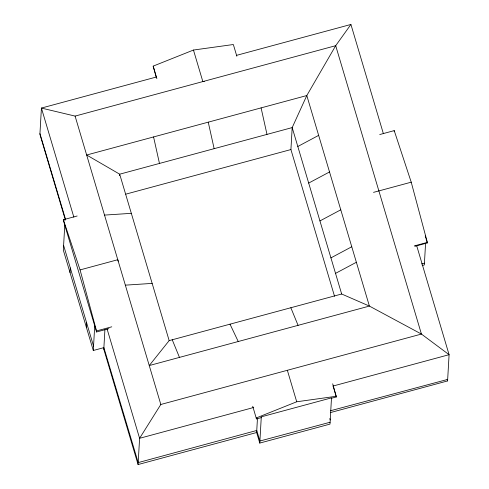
<?xml version="1.0" encoding="UTF-8"?>
<svg xmlns="http://www.w3.org/2000/svg" width="489" height="489" viewBox="0 0 489 489"><rect width="100%" height="100%" fill="white"/><g stroke="black" fill="none" stroke-linecap="round" stroke-linejoin="round"><path stroke-width="0.73" d="M86.449 327.557L86.651 322.905M108.876 328.651L96.547 331.982L63.344 220.288L63.374 219.726L77.152 216.004M64.78 225.123L63.332 250.179L93.301 350.491L103.888 347.63L138.198 462.6L256.762 430.461L259.897 441.023L330.093 422.251M93.301 350.491L94.719 325.845M103.796 349.225L104.921 329.702M119.603 175.704L119.689 174.188L86.663 155.013L306.805 95.538L335.699 45.685L350.919 24.45L383.394 133.699M236.835 56.235L233.351 44.517L193.461 50.043L153.167 66.125L156.394 77.806M257.458 418.37L256.639 432.52L138.081 464.55L139.597 438.309L107.048 328.822M259.781 443.077L261.291 416.836L331.499 397.869L329.989 424.11L259.781 443.077L256.639 432.52M334.537 296.267L290.918 149.555L292.19 127.586L306.805 95.538L369.397 306.077L421.432 334.066L449.091 354.69L447.582 380.931L330.527 412.557M331.475 398.266L336.359 396.952L332.697 383.804M425.571 243.369L424.33 264.977L422.209 265.551M414.984 246.279L427.313 242.947L427.349 242.385L411.225 182.177L394.22 130.618L379.715 134.542M70.037 272.599L70.318 267.972M394.11 131.254L394.22 130.618M65.367 219.958L39.909 134.31L41.418 108.069L75.092 116.095L335.699 45.685L421.432 334.066L160.82 404.476L139.597 438.309L253.736 407.471M169.163 340.613L149.255 365.558L369.397 306.077L341.664 294.005L169.163 340.613L119.689 174.188L292.19 127.586L341.664 294.005M297.807 146.492L318.651 135.374M308.687 183.082L329.525 171.963M319.94 220.93L340.778 209.812M330.919 257.88L351.762 246.762M335.527 273.382L356.371 262.263M336.401 396.255L296.719 401.775L256.212 417.973L256.462 418.92L261.248 417.63M156.376 77.011L41.418 108.069L73.845 217.14M236.7 55.312L350.919 24.45M125.795 194.164L290.918 149.555M63.344 220.288L65.52 219.702M63.374 219.726L80.074 269.91L117.788 259.72L118.185 261.187M373.51 192.366L411.225 182.177M96.547 331.982L96.535 330.931L111.767 326.817M414.293 245.912L427.349 242.385M421.61 263.926L424.434 263.161M332.777 386.114L449.091 354.69L416.762 245.949M330.564 410.729L447.667 379.421M204.329 81.321L202.825 81.529L193.461 50.043M104.524 215.093L131.327 213.338M125.349 285.154L152.158 283.4M230.007 324.17L238.235 341.518M290.845 307.734L298.064 325.35M172.244 339.782L179.463 357.392M65.508 219.213L39.945 133.619M425.228 235.918L425.876 238.112M426.084 238.803L427.313 242.947M447.148 379.47L447.582 380.931M333.315 386.695L336.359 396.952M329.806 418.584L330.222 419.99M287.355 370.289L296.719 401.775M153.167 66.125L156.871 78.576M252.727 406.255L256.462 418.92M75.092 116.095L160.82 404.476M103.362 347.765L138.081 464.55M63.607 245.405L93.552 346.12M80.074 269.91L96.535 330.931M261.089 107.886L266.988 134.396M208.247 122.164L214.145 148.668M153.57 136.938L159.469 163.442"/></g></svg>
